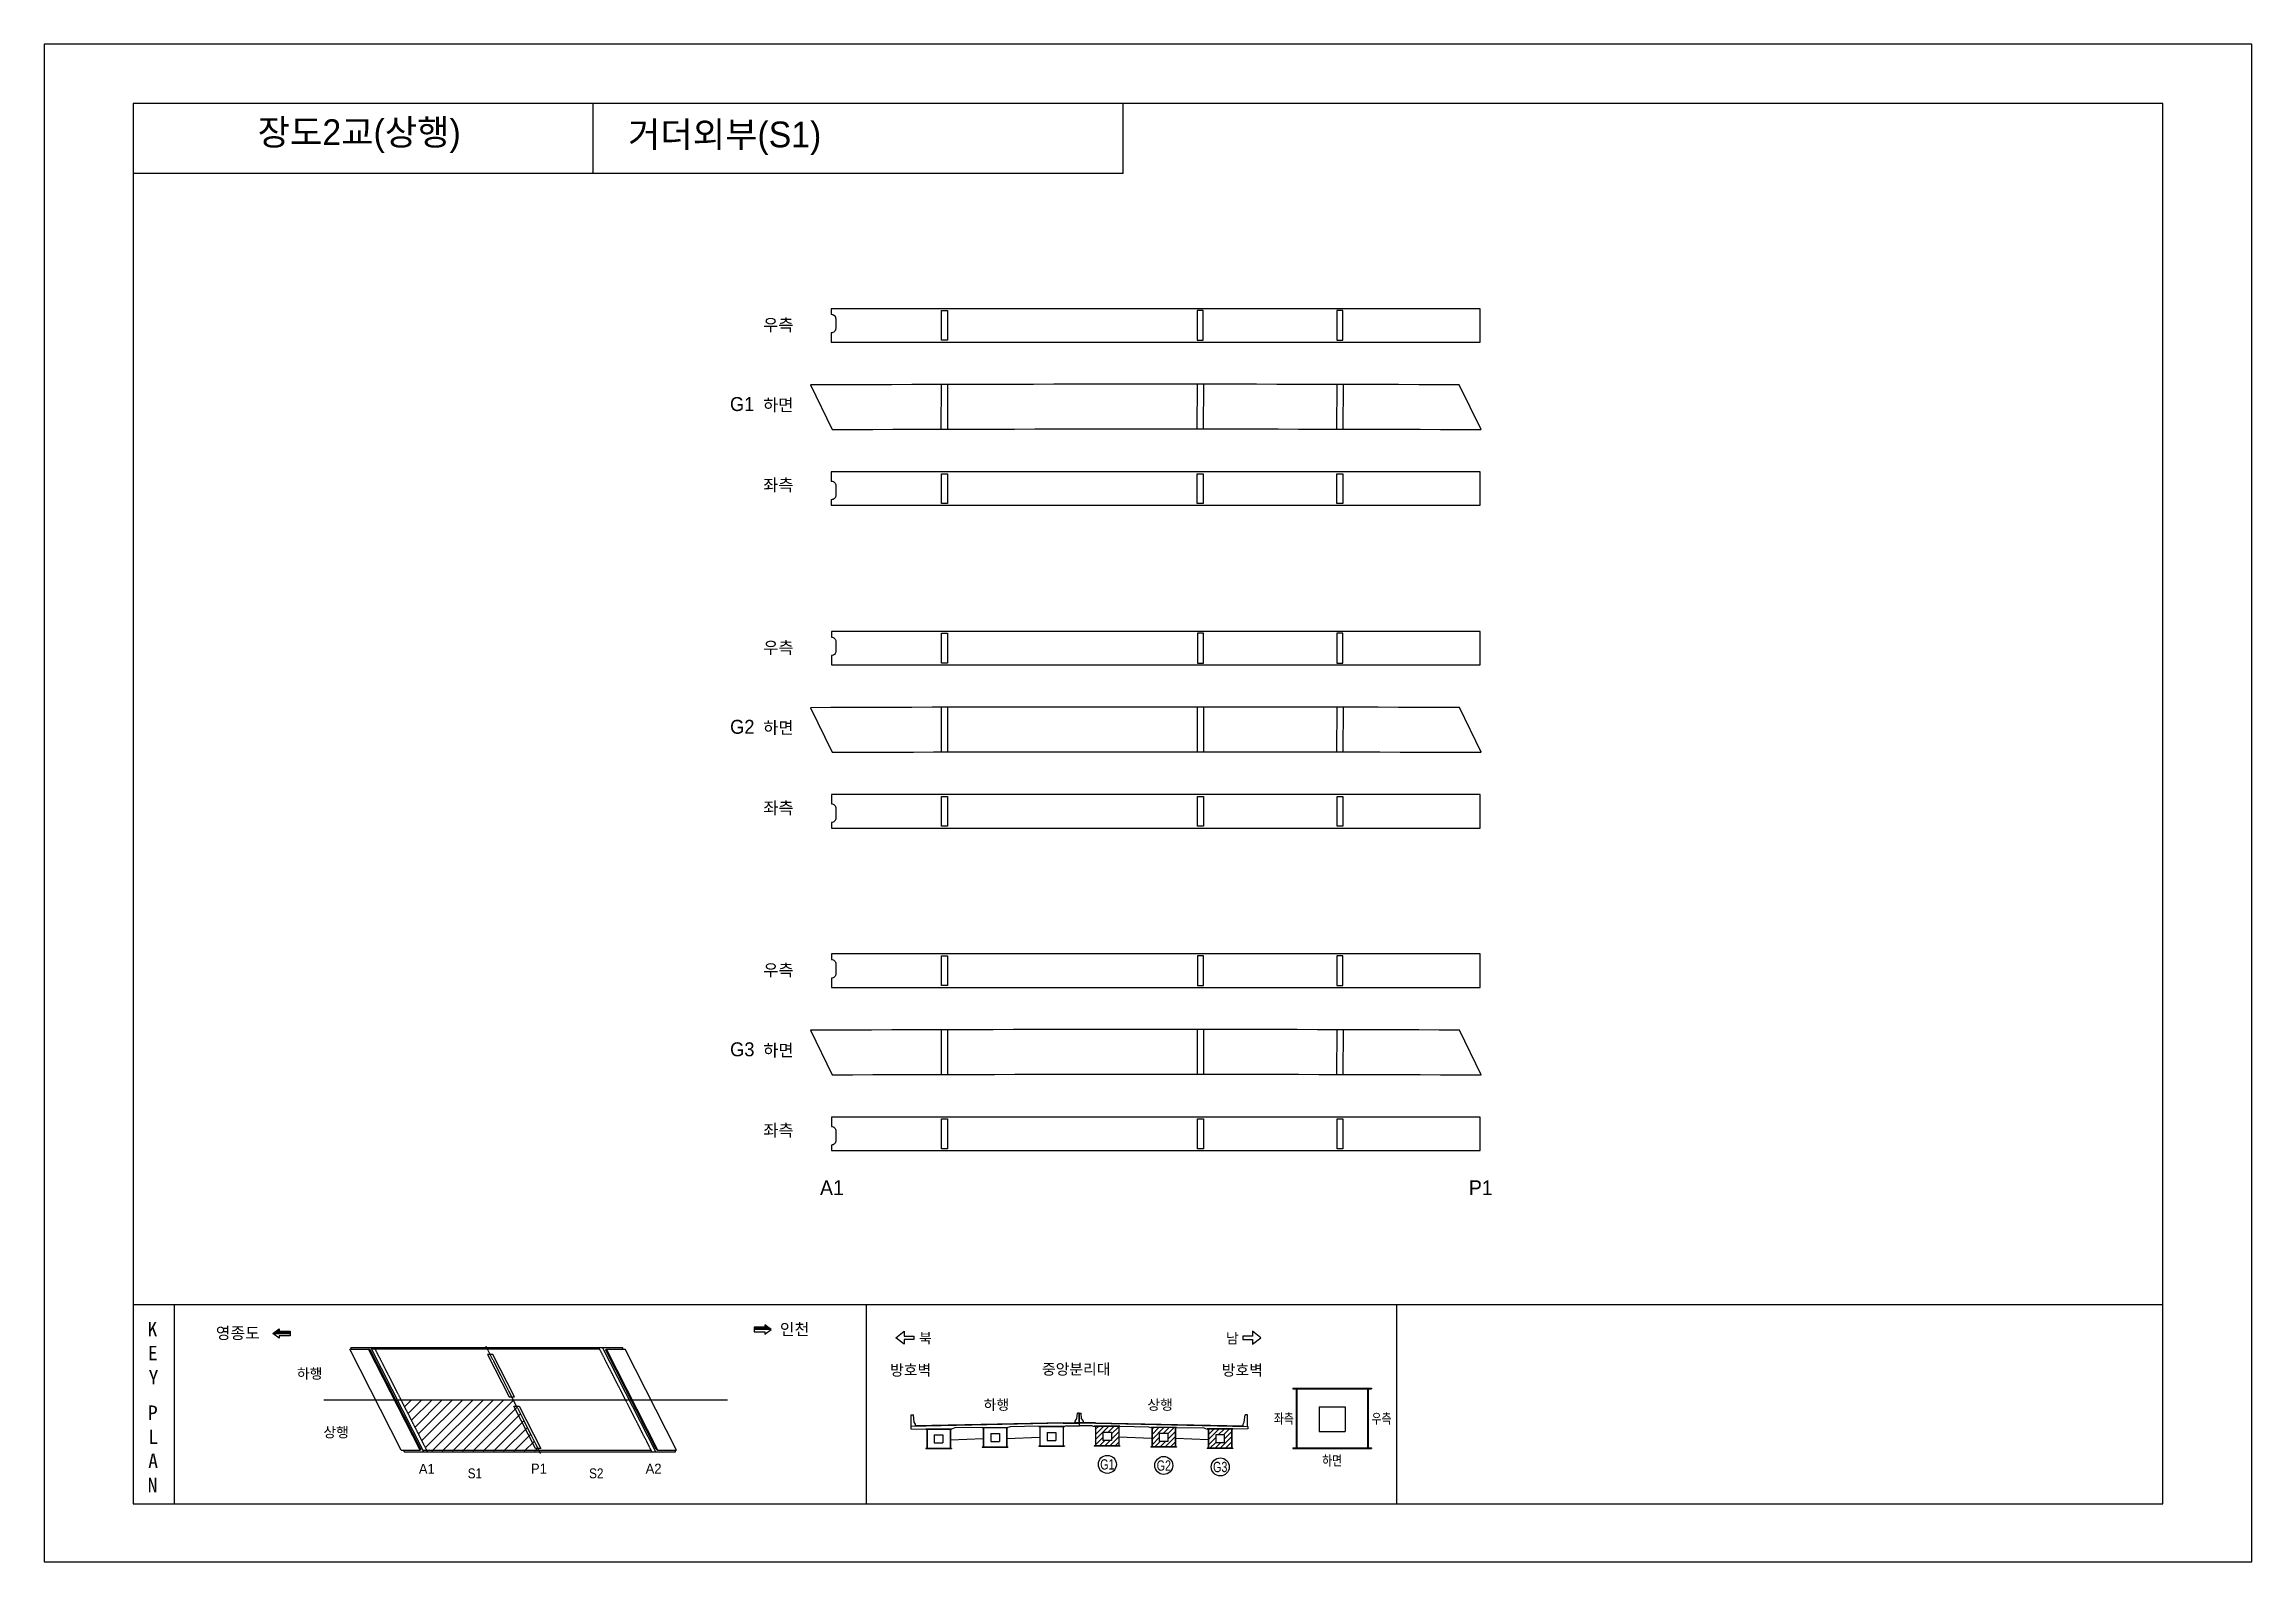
# Model space of a CAD drawing. Extents: x 271703 to 390362, y -171764 to -90180.
import ezdxf
from ezdxf.enums import TextEntityAlignment as Align

# ---------------------------------------------------------------- set-up
doc = ezdxf.new("R2010")
doc.units = 0
doc.header["$LTSCALE"] = 10
doc.header["$MEASUREMENT"] = 0
doc.linetypes.add('CENTERX2', pattern=[4, 2.5, -0.5, 0.5, -0.5])
doc.linetypes.add('DASHED', pattern=[0.75, 0.5, -0.25])
doc.layers.get('0').update_dxf_attribs({"linetype": 'CONTINUOUS'})
for name, color, linetype in [('BRBJ210302(강거더(외부))', 3, 'CONTINUOUS'), ('CG-SYMB', 7, 'CONTINUOUS'), ('FM', 7, 'CONTINUOUS'), ('ID', 4, 'CONTINUOUS'), ('L306', 4, 'CONTINUOUS'), ('TXT', 2, 'CONTINUOUS'), ('설명', 6, 'CONTINUOUS')]:
    doc.layers.add(name, color=color, linetype=linetype)
doc.layers.add('PLOT', color=4, linetype='CONTINUOUS', plot=False)
doc.layers.add('text', color=1, linetype='CONTINUOUS', lineweight=0)
doc.layers.add('테두리', color=3, linetype='CONTINUOUS', lineweight=0)
doc.styles.add('1', font='')
doc.styles.add('GHS', font='')
doc.styles.add('HS', font='')
doc.styles.add('도면제목', font='')
doc.styles.add('돋움', font='')
doc.styles.get('1').set_extended_font_data('Dotum')
doc.styles.get('GHS').set_extended_font_data('Gulim')
doc.styles.get('HS').set_extended_font_data('Gulim')
doc.styles.get('도면제목').set_extended_font_data('Dotum')
doc.styles.get('돋움').set_extended_font_data('Dotum')
pattern_1 = [(45, (286647.46, 95487.56), (-137.88582, 137.88582), [])]

# ---------------------------------------------------------------- blocks, each defined once
blk = doc.blocks.new('layout')
at = {"layer": 'PLOT', "color": 252}
blk.add_lwpolyline([(133446, 91749), (0, 91749), (0, 0), (133446, 0)], close=True, dxfattribs=at)
blk = doc.blocks.new('CGAROW1')
blk.add_hatch(color=256).paths.add_polyline_path([(0, 0), (0, -2), (9.3, -2), (9.3, -4), (14.7, 0)])
blk.add_line((14.7, 0), (0, 0))
blk.add_lwpolyline([(9.3, 4), (14.7, 0), (9.3, -4), (9.3, -2), (0, -2), (0, 2), (9.3, 2)], close=True)

msp = doc.modelspace()

# ---------------------------------------------------------------- hatches: boundary and pattern name
at = {"layer": 'FM'}
h = msp.add_hatch(dxfattribs=at)
h.set_pattern_fill('ANSI31', color=256, scale=3120.000009)
h.set_pattern_definition([(45, (288249.03, -69729.67), (-275.7716, 275.7716), [])])
h.paths.add_polyline_path([(296928, -163069), (290897, -163069), (292299, -165820), (298330, -165820)])
h = msp.add_hatch(dxfattribs=at)
h.set_pattern_fill('ANSI31', color=256, scale=1560)
h.set_pattern_definition(pattern_1)
h.paths.add_polyline_path([(329458, -164488), (328216, -164488), (328216, -165523), (329458, -165523)])
h.paths.add_polyline_path([(329067, -164804), (329067, -165236), (328607, -165236), (328607, -164804)], flags=16)
h = msp.add_hatch(dxfattribs=at)
h.set_pattern_fill('ANSI31', color=256, scale=1560)
h.set_pattern_definition(pattern_1)
h.paths.add_polyline_path([(332492, -164549), (331250, -164549), (331250, -165584), (332492, -165584)])
h.paths.add_polyline_path([(331641, -164865), (332101, -164865), (332101, -165296), (331641, -165296)], flags=16)
h.paths.add_polyline_path([(335526, -164625), (334283, -164625), (334283, -165661), (335526, -165661)])
h.paths.add_polyline_path([(334674, -164942), (335135, -164942), (335135, -165373), (334674, -165373)], flags=16)

# ---------------------------------------------------------------- linework, layer by layer
at = {"color": 7}
for p, q in [((276483, -157930), (385582, -157930)), ((278695, -157930), (278695, -168641)), ((315886, -157930), (315886, -168641)), ((344385, -157930), (344385, -168641)), ((344385, -157930), (344385, -168641)), ((318300, -164480), (318300, -163859)), ((318300, -163859), (318433, -163859)), ((318473, -164262), (318433, -163859)), ((318542, -164363), (318473, -164262)), ((318542, -164475), (318542, -164363)), ((327120, -164199), (327216, -164055)), ((327120, -164288), (327120, -164199)), ((327336, -164288), (327120, -164288)), ((327216, -164055), (327249, -163776)), ((327336, -163776), (327249, -163776)), ((327336, -164288), (327336, -163776)), ((327342, -164449), (327342, -164288)), ((327347, -164288), (327347, -163776)), ((327347, -163776), (327434, -163776)), ((327347, -164288), (327563, -164288)), ((327467, -164055), (327434, -163776)), ((327563, -164199), (327467, -164055)), ((327563, -164288), (327563, -164199)), ((336141, -164363), (336210, -164262)), ((336141, -164475), (336141, -164363)), ((336210, -164262), (336250, -163859)), ((336383, -163859), (336250, -163859)), ((336383, -164480), (336383, -163859))]:
    msp.add_line(p, q, dxfattribs=at)
for points in [[(276483, -168641), (385582, -168641), (385582, -93363), (276483, -93363)], [(317923, -159805), (317923, -160067), (317486, -159717), (317923, -159367), (317923, -159630), (318448, -159630), (318448, -159805)], [(336652, -159805), (336652, -160067), (337089, -159717), (336652, -159367), (336652, -159630), (336127, -159630), (336127, -159805)]]:
    msp.add_lwpolyline(points, close=True, dxfattribs=at)
at = {"layer": 'BRBJ210302(강거더(외부))', "color": 0}
for points in [[(348885, -104400), (314009, -104400), (314009, -104700, -0.4142136), (314249, -104940), (314249, -105460, -0.4142136), (314009, -105700), (314009, -106200), (348885, -106200)], [(312891, -108501), (314056, -110896, -0.001937), (348932, -110897), (347762, -108492, 0.0019356)], [(320273, -108476, 0.00002), (319913, -108477), (319905, -110877, -0.00002), (320265, -110877)], [(334034, -108463, 0.00002), (333674, -108463), (333660, -110863, -0.00002), (334020, -110863)], [(341541, -108474, 0.00002), (341181, -108473), (341162, -110873, -0.00002), (341522, -110874)], [(348886, -113170), (314010, -113170), (314010, -113670, -0.4142136), (314250, -113910), (314250, -114430, -0.4142136), (314010, -114670), (314010, -114970), (348886, -114970)], [(348892, -121751), (314016, -121751), (314016, -122051, -0.4142136), (314256, -122291), (314256, -122811, -0.4142136), (314016, -123051), (314016, -123551), (348892, -123551)], [(312898, -125851), (314063, -128247, -0.001937), (348939, -128247), (347769, -125843, 0.0019356)], [(320280, -125827, 0.00002), (319920, -125828), (319912, -128228, -0.00002), (320272, -128227)], [(334041, -125814, 0.00002), (333681, -125814), (333667, -128214, -0.00002), (334027, -128214)], [(341547, -125824, 0.00002), (341187, -125824), (341169, -128223, -0.00002), (341529, -128224)], [(348893, -130520), (314017, -130520), (314017, -131020, -0.4142136), (314257, -131260), (314257, -131780, -0.4142136), (314017, -132020), (314017, -132320), (348893, -132320)], [(348892, -139088), (314016, -139088), (314016, -139388, -0.4142136), (314256, -139628), (314256, -140148, -0.4142136), (314016, -140388), (314016, -140888), (348892, -140888)], [(312898, -143188), (314063, -145583, -0.001937), (348939, -145584), (347769, -143179, 0.0019356)], [(320280, -143164, 0.00002), (319920, -143165), (319912, -145565, -0.00002), (320272, -145564)], [(334041, -143151, 0.00002), (333681, -143150), (333667, -145550, -0.00002), (334027, -145551)], [(341547, -143161, 0.00002), (341187, -143160), (341169, -145560, -0.00002), (341529, -145561)], [(348893, -147857), (314017, -147857), (314017, -148357, -0.4142136), (314257, -148597), (314257, -149117, -0.4142136), (314017, -149357), (314017, -149657), (348893, -149657)]]:
    msp.add_lwpolyline(points, format="xyb", close=True, dxfattribs=at)
for points in [[(320247, -106100), (319927, -106100), (319927, -104500), (320247, -104500)], [(334002, -106100), (334002, -104500), (333682, -104500), (333682, -106100)], [(341184, -104500), (341184, -106100), (341504, -106100), (341504, -104500)], [(320248, -114870), (319928, -114870), (319928, -113270), (320248, -113270)], [(334003, -113270), (334003, -114870), (333683, -114870), (333683, -113270)], [(341185, -114870), (341185, -113270), (341505, -113270), (341505, -114870)], [(320254, -123451), (319934, -123451), (319934, -121851), (320254, -121851)], [(334009, -123451), (334009, -121851), (333689, -121851), (333689, -123451)], [(341190, -121851), (341190, -123451), (341510, -123451), (341510, -121851)], [(320255, -132220), (319935, -132220), (319935, -130620), (320255, -130620)], [(334010, -130620), (334010, -132220), (333690, -132220), (333690, -130620)], [(341191, -132220), (341191, -130620), (341511, -130620), (341511, -132220)], [(320254, -140788), (319934, -140788), (319934, -139188), (320254, -139188)], [(334009, -140788), (334009, -139188), (333689, -139188), (333689, -140788)], [(341190, -139188), (341190, -140788), (341510, -140788), (341510, -139188)], [(320255, -149557), (319935, -149557), (319935, -147957), (320255, -147957)], [(334010, -147957), (334010, -149557), (333690, -149557), (333690, -147957)], [(341191, -149557), (341191, -147957), (341511, -147957), (341511, -149557)]]:
    msp.add_lwpolyline(points, close=True, dxfattribs=at)
at = {"layer": 'CG-SYMB', "color": 7}
for centre in [(328848, -166522), (331882, -166583), (334916, -166659)]:
    msp.add_circle(centre, 484, dxfattribs=at)
at = {"layer": 'FM', "color": 7, "linetype": 'CENTERX2'}
msp.add_line((298388, -165934), (295451, -160171), dxfattribs=at)
at = {"layer": 'FM', "color": 7}
for p, q in [((290893, -165754), (288130, -160331)), ((288130, -160331), (289146, -160331)), ((288187, -160239), (288187, -160328)), ((288187, -160328), (289147, -160328)), ((291905, -165754), (289141, -160328)), ((289222, -160378), (289146, -160331)), ((289225, -160375), (289147, -160328)), ((291939, -165709), (289222, -160378)), ((291943, -165710), (289225, -160375)), ((292112, -165846), (289255, -160239)), ((304573, -165846), (301716, -160239)), ((301886, -160375), (301915, -160328)), ((304604, -165710), (301886, -160375)), ((301890, -160376), (301917, -160331)), ((304606, -165707), (301890, -160376)), ((301915, -160328), (302784, -160328)), ((301917, -160331), (302935, -160331)), ((304686, -165754), (301923, -160331)), ((302784, -160239), (302784, -160328)), ((305698, -165754), (302935, -160331)), ((290893, -165754), (291912, -165754)), ((291044, -165846), (291044, -165757)), ((291044, -165757), (291914, -165757)), ((291939, -165709), (291912, -165754)), ((291943, -165710), (291914, -165757)), ((304604, -165710), (304681, -165757)), ((304606, -165707), (304682, -165754)), ((304681, -165757), (305642, -165757)), ((304682, -165754), (305698, -165754)), ((305642, -165846), (305642, -165757))]:
    msp.add_line(p, q, dxfattribs=at)
at = {"layer": 'FM', "color": 7, "linetype": 'Continuous'}
for p, q in [((288187, -160239), (302784, -160239)), ((289296, -160319), (301557, -160319)), ((308434, -163069), (286738, -163069)), ((291044, -165846), (305642, -165846)), ((292071, -165766), (304333, -165766))]:
    msp.add_line(p, q, dxfattribs=at)
at = {"layer": 'FM', "color": 7, "linetype": 'DASHED'}
for p, q in [((292312, -165846), (289496, -160319)), ((304374, -165846), (301557, -160319))]:
    msp.add_line(p, q, dxfattribs=at)
at = {"layer": 'FM', "color": 7}
msp.add_lwpolyline([(295536, -160621), (296690, -162886), (296979, -162886), (295825, -160621)], close=True, dxfattribs=at)
at = {"layer": 'FM', "color": 7, "linetype": 'Continuous'}
msp.add_lwpolyline([(298396, -165667), (298107, -165667), (296953, -163401), (297242, -163401)], close=True, dxfattribs=at)
at = {"layer": 'ID', "color": 7}
for p, q in [((301220, -97140), (301220, -93363)), ((329699, -97140), (329699, -93363)), ((329699, -97140), (276483, -97140))]:
    msp.add_line(p, q, dxfattribs=at)
at = {"layer": 'L306', "color": 7}
for p, q in [((338816, -162428), (343046, -162428)), ((338816, -162428), (338816, -162467)), ((338816, -162467), (343046, -162467)), ((338992, -162467), (338992, -165639)), ((339027, -162467), (339027, -165639)), ((342834, -162467), (342834, -165639)), ((342870, -162467), (342870, -165639)), ((343046, -162428), (343046, -162467)), ((340226, -163436), (341636, -163436)), ((340226, -163436), (340226, -164758)), ((341636, -163436), (341636, -164758)), ((340226, -164758), (341636, -164758)), ((338816, -165639), (343046, -165639)), ((338816, -165639), (338816, -165678)), ((338816, -165678), (343046, -165678)), ((343046, -165639), (343046, -165678))]:
    msp.add_line(p, q, dxfattribs=at)
at = {"layer": 'TXT', "color": 7}
for p, q in [((326479, -164317), (318283, -164480)), ((318283, -164480), (318283, -164613)), ((318283, -164613), (319088, -164625)), ((326479, -164288), (318542, -164446)), ((319088, -164613), (320469, -164613)), ((319088, -164613), (319088, -164625)), ((319088, -164625), (320469, -164625)), ((319146, -164625), (319146, -165661)), ((319157, -164625), (319157, -165661)), ((320400, -164625), (320400, -165661)), ((320411, -164625), (320411, -165661)), ((320649, -164565), (320469, -164625)), ((320469, -164613), (320469, -164625)), ((322122, -164536), (320649, -164565)), ((322122, -164536), (323502, -164536)), ((322122, -164536), (322122, -164549)), ((322122, -164549), (323502, -164549)), ((322180, -164549), (322180, -165584)), ((322191, -164549), (322191, -165584)), ((322582, -164865), (322582, -165296)), ((322582, -164865), (323042, -164865)), ((323042, -164865), (323042, -165296)), ((323433, -164549), (323433, -165584)), ((323445, -164549), (323445, -165584)), ((323631, -164506), (323502, -164549)), ((323502, -164536), (323502, -164549)), ((325156, -164475), (323631, -164506)), ((325156, -164475), (326536, -164475)), ((325156, -164475), (325156, -164488)), ((325156, -164488), (326536, -164488)), ((325214, -164488), (325214, -165523)), ((325225, -164488), (325225, -165523)), ((325616, -164804), (326076, -164804)), ((325616, -164804), (325616, -165236)), ((326076, -164804), (326076, -165236)), ((326467, -164488), (326467, -165523)), ((326479, -164288), (327342, -164288)), ((326479, -164317), (327342, -164317)), ((326479, -164488), (326479, -165523)), ((326654, -164449), (326536, -164488)), ((326536, -164475), (326536, -164488)), ((326654, -164449), (327342, -164449)), ((328204, -164288), (327342, -164288)), ((328204, -164317), (327342, -164317)), ((328029, -164449), (327342, -164449)), ((328029, -164449), (328147, -164488)), ((328147, -164475), (328147, -164488)), ((329527, -164475), (328147, -164475)), ((329527, -164488), (328147, -164488)), ((328204, -164288), (336141, -164446)), ((328204, -164317), (336400, -164480)), ((328204, -164488), (328204, -165523)), ((328216, -164488), (328216, -165523)), ((328607, -164804), (328607, -165236)), ((329067, -164804), (328607, -164804)), ((329067, -164804), (329067, -165236)), ((329458, -164488), (329458, -165523)), ((329470, -164488), (329470, -165523)), ((329527, -164475), (331052, -164506)), ((329527, -164475), (329527, -164488)), ((331052, -164506), (331181, -164549)), ((332561, -164536), (331181, -164536)), ((331181, -164536), (331181, -164549)), ((332561, -164549), (331181, -164549)), ((331238, -164549), (331238, -165584)), ((331250, -164549), (331250, -165584)), ((332101, -164865), (331641, -164865)), ((331641, -164865), (331641, -165296)), ((332101, -164865), (332101, -165296)), ((332492, -164549), (332492, -165584)), ((332503, -164549), (332503, -165584)), ((332561, -164536), (334034, -164565)), ((332561, -164536), (332561, -164549)), ((334034, -164565), (334214, -164625)), ((335595, -164613), (334214, -164613)), ((334214, -164613), (334214, -164625)), ((335595, -164625), (334214, -164625)), ((334272, -164625), (334272, -165661)), ((334283, -164625), (334283, -165661)), ((335526, -164625), (335526, -165661)), ((335537, -164625), (335537, -165661)), ((335595, -164613), (335595, -164625)), ((336400, -164613), (335595, -164625)), ((336400, -164480), (336400, -164613)), ((319088, -165661), (320469, -165661)), ((319088, -165661), (319088, -165673)), ((319088, -165673), (320469, -165673)), ((319548, -164942), (319548, -165373)), ((319548, -164942), (320009, -164942)), ((319548, -165373), (320009, -165373)), ((320009, -164942), (320009, -165373)), ((320411, -165206), (322180, -165129)), ((320469, -165661), (320469, -165673)), ((322122, -165584), (323502, -165584)), ((322122, -165584), (322122, -165596)), ((322122, -165596), (323502, -165596)), ((322582, -165296), (323042, -165296)), ((323445, -165129), (325214, -165069)), ((323502, -165584), (323502, -165596)), ((325156, -165523), (326536, -165523)), ((325156, -165523), (325156, -165536)), ((325156, -165536), (326536, -165536)), ((325616, -165236), (326076, -165236)), ((326536, -165523), (326536, -165536)), ((328147, -165523), (328147, -165536)), ((329527, -165523), (328147, -165523)), ((329527, -165536), (328147, -165536)), ((329067, -165236), (328607, -165236)), ((331238, -165129), (329470, -165069)), ((329527, -165523), (329527, -165536)), ((332561, -165584), (331181, -165584)), ((331181, -165584), (331181, -165596)), ((332561, -165596), (331181, -165596)), ((332101, -165296), (331641, -165296)), ((334272, -165206), (332503, -165129)), ((332561, -165584), (332561, -165596)), ((335595, -165661), (334214, -165661)), ((334214, -165661), (334214, -165673)), ((335595, -165673), (334214, -165673)), ((334674, -164942), (334674, -165373)), ((335135, -164942), (334674, -164942)), ((335135, -165373), (334674, -165373)), ((335135, -164942), (335135, -165373)), ((335595, -165661), (335595, -165673))]:
    msp.add_line(p, q, dxfattribs=at)

# ---------------------------------------------------------------- block references
at = {"layer": 'CG-SYMB', "color": 7, "lineweight": 0, "rotation": 180}
for p, xscale, yscale, zscale in [((284920, -159485), 62.79033243446377, 62.79033243446377, 62.79033243446377), ((309856, -159277), -62.79033243446377, 62.79033243449999, 62.79033243450945)]:
    msp.add_blockref('CGAROW1', p, dxfattribs=dict(at, xscale=xscale, yscale=yscale, zscale=zscale))
at = {"layer": '테두리', "color": 0, "xscale": 0.8892, "yscale": 0.8892, "zscale": 0.8892}
msp.add_blockref('layout', (271703, -171764), dxfattribs=at)

# ---------------------------------------------------------------- texts
at = {"color": 7, "style": '1'}
msp.add_text('장도2교(상행)', height=1386.5, dxfattribs=at).set_placement((288637, -95034), align=Align.MIDDLE)
msp.add_text('거더외부(S1)', height=1386.5, dxfattribs=at).set_placement((303085, -95034), align=Align.MIDDLE_LEFT)
at = {"color": 0, "style": 'HS'}
for s, height, p in [('우측', 650, (310346, -105595)), ('G1', 750, (308565, -109901)), ('하면', 650, (310345, -109901)), ('좌측', 650, (310347, -114208)), ('우측', 650, (310353, -122945)), ('G2', 750, (308572, -127251)), ('하면', 650, (310351, -127251)), ('좌측', 650, (310354, -131559)), ('우측', 650, (310353, -140282)), ('G3', 750, (308572, -144588)), ('하면', 650, (310351, -144588)), ('좌측', 650, (310354, -148896)), ('A1', 800, (313403, -152052)), ('P1', 800, (348279, -152052))]:
    msp.add_text(s, height=height, dxfattribs=at).set_placement(p)
at = {"color": 7}
for s, p in [('K', (277256, -159639)), ('E', (277275, -160932)), ('Y', (277316, -162228)), ('P', (277278, -164134)), ('L', (277305, -165429)), ('A', (277295, -166722)), ('N', (277265, -168021))]:
    msp.add_text(s, height=776, dxfattribs=at).set_placement(p)
at = {"color": 7, "style": '도면제목'}
for s, height, p in [('하행', 546, (285286, -161916)), ('방호벽', 586, (317171, -161749)), ('중앙분리대', 586, (325335, -161696)), ('방호벽', 586, (335003, -161749)), ('하행', 546, (322198, -163591)), ('상행', 546, (330994, -163591)), ('상행', 546, (286710, -165068)), ('A1', 533.5, (291843, -167030)), ('P1', 533.5, (297868, -167019)), ('A2', 533.5, (304031, -167019))]:
    msp.add_text(s, height=height, dxfattribs=at).set_placement(p)
at = {"color": 7, "style": '도면제목', "width": 0.9}
for s, p in [('S1', (294470, -167274)), ('S2', (300994, -167274))]:
    msp.add_text(s, height=533.5, dxfattribs=at).set_placement(p)
at = {"layer": 'text', "color": 7, "lineweight": 0, "style": '돋움'}
for s, p in [('인천', (311246, -159572)), ('영종도', (280929, -159780))]:
    msp.add_text(s, height=627.9, dxfattribs=at).set_placement(p)
at = {"layer": 'text', "color": 7, "style": '돋움'}
for s, p in [('북', (318726, -160014)), ('남', (335226, -160014))]:
    msp.add_text(s, height=544, dxfattribs=at).set_placement(p)
at = {"layer": '설명', "color": 7, "style": 'GHS', "width": 0.8}
for s, height, p in [('좌측', 533.2, (338337, -164324)), ('우측', 533.2, (343585, -164324)), ('하면', 533.2, (340929, -166583)), ('G1', 552.6, (328849, -166803)), ('G2', 552.6, (331883, -166864)), ('G3', 552.6, (334913, -166941))]:
    msp.add_text(s, height=height, dxfattribs=at).set_placement(p, align=Align.CENTER)

doc.saveas('drawing.dxf')
